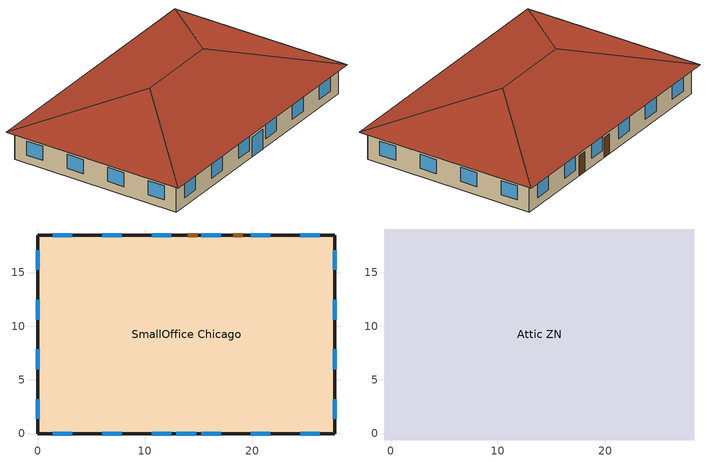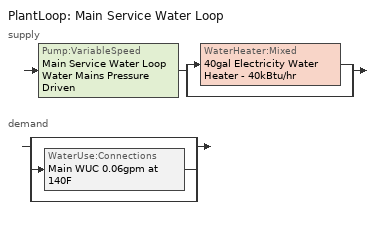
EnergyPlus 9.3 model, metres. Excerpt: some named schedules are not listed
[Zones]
SmallOffice Chicago
 floor ground (Typical Insulated Carpeted 8in Slab Floor): 22.69,13.46 22.69,5 5,5 5,13.46 z0; 22.69,5 27.69,0 0,0 5,5 z0; 27.69,18.46 27.69,0 22.69,5 22.69,13.46 z0; 27.69,18.46 22.69,13.46 5,13.46 0,18.46 z0; 0,18.46 5,13.46 5,5 0,0 z0
 wall outside (Typical Insulated Wood Framed Exterior Wall R-19.61): 0,0 27.69,0 27.69,18.46 0,18.46 0,0 z0:3.05
 window (U 0.44 SHGC 0.26 Dbl Ref-B-H Clr 6mm/13mm Air): 12.93,0 14.76,0 z0:2.13
 window (U 0.48 SHGC 0.40 Dbl Ref-D Clr 6mm/13mm): 1.39,0 3.22,0 / 6.01,0 7.84,0 / 10.62,0 12.45,0 / 15.24,0 17.07,0 / 19.85,0 21.68,0 / 24.47,0 26.3,0 / 27.69,1.39 27.69,3.22 / 27.69,6.01 27.69,7.84 / 27.69,10.62 27.69,12.45 / 27.69,15.24 27.69,17.07 / 26.3,18.46 24.47,18.46 / 21.68,18.46 19.85,18.46 / 17.07,18.46 15.24,18.46 / 12.45,18.46 10.62,18.46 / 7.84,18.46 6.01,18.46 / 3.22,18.46 1.39,18.46 / 0,17.07 0,15.24 / 0,12.45 0,10.62 / 0,7.84 0,6.01 / 0,3.22 0,1.39 z0.9:2.42
 door (Typical Insulated Metal Door R-2.0): 14.91,18.46 14,18.46 / 19.13,18.46 18.22,18.46 z0:2.13
Attic ZN
 floor outside (Typical Attic Soffit): 28.29,19.06 28.29,-0.6 27.69,0 27.69,18.46 z3.05; 28.29,19.06 27.69,18.46 0,18.46 -0.6,19.06 z3.05; 27.69,0 28.29,-0.6 -0.6,-0.6 0,0 z3.05; -0.6,19.06 0,18.46 0,0 -0.6,-0.6 z3.05
 floor to SmallOffice Chicago (Typical Wood Joist Attic Floor R-47.62 1): 22.69,13.46 22.69,5 5,5 5,13.46 z3.05; 27.69,18.46 27.69,0 22.69,5 22.69,13.46 z3.05; 27.69,18.46 22.69,13.46 5,13.46 0,18.46 z3.05; 22.69,5 27.69,0 0,0 5,5 z3.05; 0,18.46 5,13.46 5,5 0,0 z3.05
 roof outside (Typical Uninsulated Wood Joist Attic Roof): 18.46,9.23,6.33 28.29,-0.6,3.05 28.29,19.06,3.05; 18.46,9.23,6.33 28.29,19.06,3.05 -0.6,19.06,3.05 9.23,9.23,6.33; 9.23,9.23,6.33 -0.6,-0.6,3.05 28.29,-0.6,3.05 18.46,9.23,6.33; 9.23,9.23,6.33 -0.6,19.06,3.05 -0.6,-0.6,3.05
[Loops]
PlantLoop 'Main Service Water Loop'
 supply: Pump:VariableSpeed 'Main Service Water Loop Water Mains Pressure Driven' > split
  | WaterHeater:Mixed '40gal Electricity Water Heater - 40kBtu/hr'
  | bypass
 demand: split
  | bypass
  | WaterUse:Connections 'Main WUC 0.06gpm at 140F'
  | bypass
[Building]
-SmallOffice-ASHRAE 169-2006-5A created: 2020-08-06 13:01:24 -0700: North Axis {deg}=0; Terrain=City; Loads Convergence Tolerance Value {W}=0.04; Temperature Convergence Tolerance Value {deltaC}=0.2; Solar Distribution=FullInteriorAndExterior; Maximum Number of Warmup Days=25; Minimum Number of Warmup Days=6
[Site:Location]
USA IL-CHICAGO-OHARE: Latitude {deg}=41.77; Longitude {deg}=-87.75; Time Zone {hr}=-6; Elevation {m}=190
[Site:WaterMainsTemperature]
Calculation Method=Correlation; Annual Average Outdoor Air Temperature {C}=9.925; Maximum Difference In Monthly Average Outdoor Air Temperatures {deltaC}=28.7
[SizingPeriod:DesignDay]
CHICAGO Ann Clg .4% Condns WB=>MDB: Month=7; Day of Month=21; Day Type=SummerDesignDay; Maximum Dry-Bulb Temperature {C}=31.2; Daily Dry-Bulb Temperature Range {deltaC}=10.7; Humidity Condition Type=Wetbulb; Wetbulb or DewPoint at Maximum Dry-Bulb {C}=25.5; Barometric Pressure {Pa}=99063; Wind Speed {m/s}=5.3; Wind Direction {deg}=230; Rain Indicator=No; Snow Indicator=No; Daylight Saving Time Indicator=No; Solar Model Indicator=ASHRAEClearSky; Sky Clearness=1
[Material] Thermal Absorptance=0.9; Solar Absorptance=0.7
Name | Roughness | Thickness {m} | Conductivity {W/m-K} | Density {kg/m3} | Specific Heat {J/kg-K} | Visible Absorptance
25mm Stucco | Smooth | 0.0254 | 0.72 | 1856 | 840 | 0.7
5/8 in. Gypsum Board | MediumSmooth | 0.0159 | 0.16 | 800 | 1090 | 0.7
5/8 in. Plywood | Smooth | 0.0159 | 0.12 | 544 | 1210 | 0.7
8 in. Normalweight Concrete Floor | MediumRough | 0.2032 | 2.31 | 2322 | 832 | 0.7
Asphalt Shingles | VeryRough | 0.0032 | 0.04 | 1120 | 1260 | 0.7
F08 Metal surface | Smooth | 0.0008 | 45.28 | 7824 | 500 | 0.7
G01 13mm gypsum board | Smooth | 0.0127 | 0.16 | 800 | 1090 | 0.5
Std Wood 6inch | MediumSmooth | 0.15 | 0.12 | 540 | 1210 | 0.7
[Material:NoMass] Roughness=Smooth; Thermal Absorptance=0.9; Solar Absorptance=0.7
Name | Thermal Resistance {m2-K/W} | Visible Absorptance
Typical Carpet Pad | 0.21648 | 0.8
Typical Insulation R-1.15 | 0.202509 | 0.7
Typical Insulation R-17.43 | 3.06942 | 0.7
Typical Insulation R-45.98 1 | 8.09839 | 0.7
[WindowMaterial:Gas]
AIR 13MM: Gas Type=Air; Thickness {m}=0.0127
[WindowMaterial:Glazing] Optical Data Type=SpectralAverage; Thickness {m}=0.006; Infrared Transmittance at Normal Incidence=0; Front Side Infrared Hemispherical Emissivity=0.84; Conductivity {W/m-K}=0.9; Dirt Correction Factor for Solar and Visible Transmittance=1; Solar Diffusing=No
Name | Solar Transmittance at Normal Incidence | Front Side Solar Reflectance at Normal Incidence | Back Side Solar Reflectance at Normal Incidence | Visible Transmittance at Normal Incidence | Front Side Visible Reflectance at Normal Incidence | Back Side Visible Reflectance at Normal Incidence | Back Side Infrared Hemispherical Emissivity
CLEAR 6MM | 0.775 | 0.071 | 0.071 | 0.881 | 0.08 | 0.08 | 0.84
REF B CLEAR HI 6MM | 0.24 | 0.16 | 0.32 | 0.3 | 0.16 | 0.29 | 0.6
REF D CLEAR 6MM | 0.429 | 0.308 | 0.379 | 0.334 | 0.453 | 0.505 | 0.82
[Construction]
InteriorFurnishings: Std Wood 6inch
Typical Attic Soffit: 5/8 in. Plywood
Typical Insulated Carpeted 8in Slab Floor: 8 in. Normalweight Concrete Floor, Typical Carpet Pad
Typical Insulated Metal Door R-2.0: F08 Metal surface, Typical Insulation R-1.15
Typical Insulated Wood Framed Exterior Wall R-19.61: 25mm Stucco, 5/8 in. Gypsum Board, Typical Insulation R-17.43, 5/8 in. Gypsum Board
Typical Interior Wall: G01 13mm gypsum board, G01 13mm gypsum board
Typical Uninsulated Wood Joist Attic Roof: Asphalt Shingles, 5/8 in. Plywood
Typical Wood Joist Attic Floor R-47.62 1: 5/8 in. Gypsum Board, Typical Insulation R-45.98 1
U 0.44 SHGC 0.26 Dbl Ref-B-H Clr 6mm/13mm Air: REF B CLEAR HI 6MM, AIR 13MM, CLEAR 6MM
U 0.48 SHGC 0.40 Dbl Ref-D Clr 6mm/13mm: REF D CLEAR 6MM, AIR 13MM, CLEAR 6MM
[Zone]
Name | Part of Total Floor Area
Attic ZN | No
SmallOffice Chicago | Yes
[InternalMass]
Name | Construction | Zone or ZoneList | Surface Area {m2}
Attic Mass | InteriorFurnishings | Attic ZN | 1135.95
Merged Core_ZN_wall_east - Perimeter_ZN_2_wall_west; Merged Core_ZN_wall_west - Perimeter_ZN_4_wall_east | Typical Interior Wall | SmallOffice Chicago | 25.803
Merged Core_ZN_wall_north - Perimeter_ZN_3_wall_south; Merged Core_ZN_wall_south - Perimeter_ZN_1_wall_north | Typical Interior Wall | SmallOffice Chicago | 53.9545
Merged Perimeter_ZN_1_wall_east - Perimeter_ZN_2_wall_south; Merged Perimeter_ZN_1_wall_west - Perimeter_ZN_4_wall_south; Merged Perimeter_ZN_2_wall_north - Perimeter_ZN_3_wall_east; Merged Perimeter_ZN_3_wall_west - Perimeter_ZN_4_wall_north | Typical Interior Wall | SmallOffice Chicago | 21.5668
Core_ZN Mass | InteriorFurnishings | SmallOffice Chicago | 299.3148
Perimeter_ZN_1 Mass; Perimeter_ZN_3 Mass | InteriorFurnishings | SmallOffice Chicago | 226.9
Perimeter_ZN_2 Mass; Perimeter_ZN_4 Mass | InteriorFurnishings | SmallOffice Chicago | 134.6
[ZoneInfiltration:DesignFlowRate] Design Flow Rate Calculation Method=Flow/Zone; Temperature Term Coefficient=0; Velocity Squared Term Coefficient=0
Name | Zone or ZoneList | Schedule | Design Flow Rate {m3/s} | Constant Term Coefficient | Velocity Term Coefficient
attic Infiltration | Attic ZN | Always On | 0.2001 | 1 | 0
entry door Infiltration | SmallOffice Chicago | OfficeSmall INFIL_Door_Opening_SCH_2013 | 0.0764554 | 1 | 0
Perimeter_ZN_1 Infiltration; Perimeter_ZN_3 Infiltration | SmallOffice Chicago | OfficeSmall INFIL_QUARTER_ON_SCH | 0.048103 | 0 | 0.224
Perimeter_ZN_2 Infiltration; Perimeter_ZN_4 Infiltration | SmallOffice Chicago | OfficeSmall INFIL_QUARTER_ON_SCH | 0.0320687 | 0 | 0.224
[ZoneControl:Thermostat]
SmallOffice Chicago Thermostat: Zone or ZoneList=SmallOffice Chicago; Control Type Schedule=SmallOffice Chicago Thermostat Schedule; Control 1=SmallOffice ThermoStat
[ThermostatSetpoint:DualSetpoint]
SmallOffice ThermoStat: Heating Setpoint Temperature Schedule=OfficeSmall HTGSETP_SCH_NO_OPTIMUM; Cooling Setpoint Temperature Schedule=OfficeSmall CLGSETP_SCH_NO_OPTIMUM
[Sizing:Zone]
SmallOffice Chicago: Zone Cooling Design Supply Air Temperature Input Method=SupplyAirTemperature; Zone Cooling Design Supply Air Temperature {C}=14; Zone Cooling Design Supply Air Temperature Difference {deltaC}=11.11; Zone Heating Design Supply Air Temperature Input Method=SupplyAirTemperature; Zone Heating Design Supply Air Temperature {C}=40; Zone Heating Design Supply Air Temperature Difference {deltaC}=11.11; Zone Cooling Design Supply Air Humidity Ratio {kgWater/kgDryAir}=0.0085; Zone Heating Design Supply Air Humidity Ratio {kgWater/kgDryAir}=0.008; Design Specification Outdoor Air Object=Office WholeBuilding - Sm Office Ventilation; Cooling Design Air Flow Method=DesignDay; Cooling Design Air Flow Rate {m3/s}=0; Cooling Minimum Air Flow per Zone Floor Area {m3/s-m2}=0.000762; Cooling Minimum Air Flow {m3/s}=0; Cooling Minimum Air Flow Fraction=0; Heating Design Air Flow Method=DesignDay; Heating Design Air Flow Rate {m3/s}=0; Heating Maximum Air Flow per Zone Floor Area {m3/s-m2}=0.002032; Heating Maximum Air Flow {m3/s}=0.141576; Heating Maximum Air Flow Fraction=0.3; Account for Dedicated Outdoor Air System=No
[DesignSpecification:OutdoorAir]
Office WholeBuilding - Sm Office Ventilation: Outdoor Air Method=Sum; Outdoor Air Flow per Person {m3/s-person}=0; Outdoor Air Flow per Zone Floor Area {m3/s-m2}=0.0004318; Outdoor Air Flow per Zone {m3/s}=0; Outdoor Air Flow Air Changes per Hour {1/hr}=0
[ZoneVentilation:DesignFlowRate]
SmallOffice Chicago Ventilation per Floor Area: Zone or ZoneList=SmallOffice Chicago; Schedule=Always_On; Design Flow Rate Calculation Method=Flow/Area; Flow Rate per Zone Floor Area {m3/s-m2}=0.0004318
[PlantLoop]
Main Service Water Loop: Fluid Type=Water; Plant Equipment Operation Scheme=Main Service Water Loop Operation Schemes; Maximum Loop Temperature {C}=60; Minimum Loop Temperature {C}=10; Maximum Loop Flow Rate {m3/s}=Autosize; Minimum Loop Flow Rate {m3/s}=0; Plant Loop Volume {m3}=Autocalculate; Load Distribution Scheme=Optimal; Plant Loop Demand Calculation Scheme=SingleSetpoint
[Sizing:Plant]
Main Service Water Loop: Loop Type=Heating; Design Loop Exit Temperature {C}=60; Loop Design Temperature Difference {deltaC}=5; Sizing Option=NonCoincident; Zone Timesteps in Averaging Window=1; Coincident Sizing Factor Mode=None
[Pump:VariableSpeed]
Main Service Water Loop Water Mains Pressure Driven: Design Maximum Flow Rate {m3/s}=Autosize; Design Pump Head {Pa}=0.001; Design Power Consumption {W}=Autosize; Motor Efficiency=1; Fraction of Motor Inefficiencies to Fluid Stream=0; Coefficient 1 of the Part Load Performance Curve=0; Coefficient 2 of the Part Load Performance Curve=1; Coefficient 3 of the Part Load Performance Curve=0; Coefficient 4 of the Part Load Performance Curve=0; Design Minimum Flow Rate {m3/s}=0; Pump Control Type=Continuous; Skin Loss Radiative Fraction=0.5; Design Power Sizing Method=PowerPerFlowPerPressure; Design Electric Power per Unit Flow Rate {W/(m3/s)}=348701.1; Design Shaft Power per Unit Flow Rate per Unit Head {W/((m3/s)-Pa)}=1.28205; Design Minimum Flow Rate Fraction=0
[WaterHeater:Mixed]
40gal Electricity Water Heater - 40kBtu/hr: Tank Volume {m3}=0.151416; Setpoint Temperature Schedule=Service Water Loop Temp - 140F; Deadband Temperature Difference {deltaC}=2; Maximum Temperature Limit {C}=60; Heater Control Type=Cycle; Heater Maximum Capacity {W}=11722.8; Heater Ignition Minimum Flow Rate {m3/s}=0; Heater Ignition Delay {s}=0; Heater Fuel Type=Electricity; Heater Thermal Efficiency=1; Off Cycle Parasitic Fuel Consumption Rate {W}=571; Off Cycle Parasitic Fuel Type=Electricity; Off Cycle Parasitic Heat Fraction to Tank=0.8; On Cycle Parasitic Fuel Consumption Rate {W}=571; On Cycle Parasitic Fuel Type=Electricity; On Cycle Parasitic Heat Fraction to Tank=0; Ambient Temperature Indicator=Zone; Ambient Temperature Zone=SmallOffice Chicago; Off Cycle Loss Coefficient to Ambient Temperature {W/K}=1.053; Off Cycle Loss Fraction to Zone=1; On Cycle Loss Coefficient to Ambient Temperature {W/K}=1.053; On Cycle Loss Fraction to Zone=1; Use Side Effectiveness=1; Source Side Effectiveness=1; Use Side Design Flow Rate {m3/s}=Autosize; Source Side Design Flow Rate {m3/s}=Autosize; Indirect Water Heating Recovery Time {hr}=1.5; Source Side Flow Control Mode=IndirectHeatPrimarySetpoint
[SetpointManager:Scheduled]
Service hot water setpoint manager: Control Variable=Temperature; Schedule=Service Water Loop Temp - 140F
[WaterUse:Connections]
Main WUC 0.06gpm at 140F: Water Use Equipment Name 1=Main Service Water Use 0.06gpm at 140F
[WaterUse:Equipment]
Main Service Water Use 0.06gpm at 140F: Peak Flow Rate {m3/s}=4.03777e-06; Flow Rate Fraction Schedule=OfficeSmall BLDG_SWH_SCH; Target Temperature Schedule=Mixed Water At Faucet Temp - 140F; Sensible Fraction Schedule=Fraction Sensible - 0.2; Latent Fraction Schedule=Fraction Latent - 0.05
[PlantEquipmentOperationSchemes]
Main Service Water Loop Operation Schemes: Control Scheme Object Type 1=PlantEquipmentOperation:HeatingLoad; Control Scheme Name 1=Main Service Water Loop Heating Operation Scheme; Control Scheme Schedule Name 1=Always On Discrete
[PlantEquipmentOperation:HeatingLoad]
Main Service Water Loop Heating Operation Scheme: Load Range Lower Limit 1 {W}=0; Load Range Upper Limit 1 {W}=1000000000; Range Equipment List Name 1=Main Service Water Loop Heating Equipment List
[PlantEquipmentList]
Main Service Water Loop Heating Equipment List: WaterHeater:Mixed, 40gal Electricity Water Heater - 40kBtu/hr
[S  SizingPeriod:DesignDay]
CHICAGO Ann Htg 99.6% Condns DB: Month=1; Day of Month=21; Day Type=WinterDesignDay; Maximum Dry-Bulb Temperature {C}=-20.6; Daily Dry-Bulb Temperature Range {deltaC}=0; Humidity Condition Type=Wetbulb; Wetbulb or DewPoint at Maximum Dry-Bulb {C}=-20.6; Barometric Pressure {Pa}=99063; Wind Speed {m/s}=4.9; Wind Direction {deg}=270; Rain Indicator=No; Snow Indicator=No; Daylight Saving Time Indicator=No; Solar Model Indicator=ASHRAEClearSky; Sky Clearness=0
[Exterior:Lights] Control Option=AstronomicalClock
Name | Schedule | Design Level {W}
NonDimming Exterior Lights Def | OfficeSmall Exterior_lighting_schedule_a | 50.7
Occ Sensing Exterior Lights Def | OfficeSmall Exterior_lighting_schedule_b | 861.3
[Schedule:Compact]
SmallOffice Chicago Thermostat Schedule: Through: 12/31, For: AllDays, Until: 24:00, 4
[Schedule:Day:Interval]
Always On Default; OfficeSmall INFIL_QUARTER_ON_SCH Default: No, 24:00, 1
OfficeSmall Exterior_lighting_schedule_a Default; OfficeSmall Exterior_lighting_schedule_a Summer Design Day; OfficeSmall Exterior_lighting_schedule_a Winter Design Day: No, 06:00, 0, 24:00, 1
OfficeSmall Exterior_lighting_schedule_b Default; OfficeSmall Exterior_lighting_schedule_b Summer Design Day: No, 06:00, 0.7, 24:00, 1
OfficeSmall INFIL_Door_Opening_SCH_2013 Default; OfficeSmall INFIL_Door_Opening_SCH_2013 Summer Design Day; OfficeSmall INFIL_Door_Opening_SCH_2013 Winter Design Day: No, 24:00, 0
OfficeSmall INFIL_Door_Opening_SCH_2013 Wkdy Day: No, 06:00, 0, 07:00, 0.131, 08:00, 1, 12:00, 0.131, 13:00, 1, 17:00, 0.131, 18:00, 1, 19:00, 0.131, 24:00, 0
OfficeSmall INFIL_QUARTER_ON_SCH SmrDsn|Wkdy Day; OfficeSmall INFIL_QUARTER_ON_SCH Summer Design Day: No, 07:00, 1, 19:00, 0.25, 24:00, 1
OfficeSmall INFIL_QUARTER_ON_SCH Winter Design Day; OfficeSmall INFIL_QUARTER_ON_SCH WntrDsn|Sat Day: No, 07:00, 1, 18:00, 0.25, 24:00, 1
[Schedule:Week:Daily]
OfficeSmall HTGSETP_SCH_NO_OPTIMUM Week Rule - Jan1-Dec31: OfficeSmall HTGSETP_SCH_NO_OPTIMUM Default, OfficeSmall HTGSETP_SCH_NO_OPTIMUM Wkdy Day, OfficeSmall HTGSETP_SCH_NO_OPTIMUM Wkdy Day, OfficeSmall HTGSETP_SCH_NO_OPTIMUM Wkdy Day, OfficeSmall HTGSETP_SCH_NO_OPTIMUM Wkdy Day, OfficeSmall HTGSETP_SCH_NO_OPTIMUM Wkdy Day, OfficeSmall HTGSETP_SCH_NO_OPTIMUM Default, OfficeSmall HTGSETP_SCH_NO_OPTIMUM Default, OfficeSmall HTGSETP_SCH_NO_OPTIMUM Summer Design Day, OfficeSmall HTGSETP_SCH_NO_OPTIMUM Winter Design Day, OfficeSmall HTGSETP_SCH_NO_OPTIMUM Default, OfficeSmall HTGSETP_SCH_NO_OPTIMUM Default
OfficeSmall CLGSETP_SCH_NO_OPTIMUM Week Rule - Jan1-Dec31: OfficeSmall CLGSETP_SCH_NO_OPTIMUM Default, OfficeSmall CLGSETP_SCH_NO_OPTIMUM Wkdy Day, OfficeSmall CLGSETP_SCH_NO_OPTIMUM Wkdy Day, OfficeSmall CLGSETP_SCH_NO_OPTIMUM Wkdy Day, OfficeSmall CLGSETP_SCH_NO_OPTIMUM Wkdy Day, OfficeSmall CLGSETP_SCH_NO_OPTIMUM Wkdy Day, OfficeSmall CLGSETP_SCH_NO_OPTIMUM Default, OfficeSmall CLGSETP_SCH_NO_OPTIMUM Default, OfficeSmall CLGSETP_SCH_NO_OPTIMUM Summer Design Day, OfficeSmall CLGSETP_SCH_NO_OPTIMUM Winter Design Day, OfficeSmall CLGSETP_SCH_NO_OPTIMUM Default, OfficeSmall CLGSETP_SCH_NO_OPTIMUM Default
Always On Week Rule - Jan1-Dec31: Always On Default, Always On Default, Always On Default, Always On Default, Always On Default, Always On Default, Always On Default, Always On Default, Always On Default, Always On Default, Always On Default, Always On Default
Fraction Latent - 0.05 Week Rule - Jan1-Dec31: Fraction Latent - 0.05 Default, Fraction Latent - 0.05 Default, Fraction Latent - 0.05 Default, Fraction Latent - 0.05 Default, Fraction Latent - 0.05 Default, Fraction Latent - 0.05 Default, Fraction Latent - 0.05 Default, Fraction Latent - 0.05 Default, Fraction Latent - 0.05 Default, Fraction Latent - 0.05 Default, Fraction Latent - 0.05 Default, Fraction Latent - 0.05 Default
Fraction Sensible - 0.2 Week Rule - Jan1-Dec31: Fraction Sensible - 0.2 Default, Fraction Sensible - 0.2 Default, Fraction Sensible - 0.2 Default, Fraction Sensible - 0.2 Default, Fraction Sensible - 0.2 Default, Fraction Sensible - 0.2 Default, Fraction Sensible - 0.2 Default, Fraction Sensible - 0.2 Default, Fraction Sensible - 0.2 Default, Fraction Sensible - 0.2 Default, Fraction Sensible - 0.2 Default, Fraction Sensible - 0.2 Default
Mixed Water At Faucet Temp - 140F Week Rule - Jan1-Dec31: Mixed Water At Faucet Temp - 140F Default, Mixed Water At Faucet Temp - 140F Default, Mixed Water At Faucet Temp - 140F Default, Mixed Water At Faucet Temp - 140F Default, Mixed Water At Faucet Temp - 140F Default, Mixed Water At Faucet Temp - 140F Default, Mixed Water At Faucet Temp - 140F Default, Mixed Water At Faucet Temp - 140F Default, Mixed Water At Faucet Temp - 140F Default, Mixed Water At Faucet Temp - 140F Default, Mixed Water At Faucet Temp - 140F Default, Mixed Water At Faucet Temp - 140F Default
OfficeSmall BLDG_SWH_SCH Week Rule - Jan1-Dec31: OfficeSmall BLDG_SWH_SCH Default, OfficeSmall BLDG_SWH_SCH WntrDsn|SmrDsn|Wkdy Day, OfficeSmall BLDG_SWH_SCH WntrDsn|SmrDsn|Wkdy Day, OfficeSmall BLDG_SWH_SCH WntrDsn|SmrDsn|Wkdy Day, OfficeSmall BLDG_SWH_SCH WntrDsn|SmrDsn|Wkdy Day, OfficeSmall BLDG_SWH_SCH WntrDsn|SmrDsn|Wkdy Day, OfficeSmall BLDG_SWH_SCH Default, OfficeSmall BLDG_SWH_SCH Default, OfficeSmall BLDG_SWH_SCH Summer Design Day, OfficeSmall BLDG_SWH_SCH Winter Design Day, OfficeSmall BLDG_SWH_SCH Default, OfficeSmall BLDG_SWH_SCH Default
OfficeSmall Exterior_lighting_schedule_a Week Rule - Jan1-Dec31: OfficeSmall Exterior_lighting_schedule_a Default, OfficeSmall Exterior_lighting_schedule_a Default, OfficeSmall Exterior_lighting_schedule_a Default, OfficeSmall Exterior_lighting_schedule_a Default, OfficeSmall Exterior_lighting_schedule_a Default, OfficeSmall Exterior_lighting_schedule_a Default, OfficeSmall Exterior_lighting_schedule_a Default, OfficeSmall Exterior_lighting_schedule_a Default, OfficeSmall Exterior_lighting_schedule_a Summer Design Day, OfficeSmall Exterior_lighting_schedule_a Winter Design Day, OfficeSmall Exterior_lighting_schedule_a Default, OfficeSmall Exterior_lighting_schedule_a Default
OfficeSmall Exterior_lighting_schedule_b Week Rule - Jan1-Dec31: OfficeSmall Exterior_lighting_schedule_b Default, OfficeSmall Exterior_lighting_schedule_b Default, OfficeSmall Exterior_lighting_schedule_b Default, OfficeSmall Exterior_lighting_schedule_b Default, OfficeSmall Exterior_lighting_schedule_b Default, OfficeSmall Exterior_lighting_schedule_b Default, OfficeSmall Exterior_lighting_schedule_b Default, OfficeSmall Exterior_lighting_schedule_b Default, OfficeSmall Exterior_lighting_schedule_b Summer Design Day, OfficeSmall Exterior_lighting_schedule_b Winter Design Day, OfficeSmall Exterior_lighting_schedule_b Default, OfficeSmall Exterior_lighting_schedule_b Default
OfficeSmall INFIL_Door_Opening_SCH_2013 Week Rule - Jan1-Dec31: OfficeSmall INFIL_Door_Opening_SCH_2013 Default, OfficeSmall INFIL_Door_Opening_SCH_2013 Wkdy Day, OfficeSmall INFIL_Door_Opening_SCH_2013 Wkdy Day, OfficeSmall INFIL_Door_Opening_SCH_2013 Wkdy Day, OfficeSmall INFIL_Door_Opening_SCH_2013 Wkdy Day, OfficeSmall INFIL_Door_Opening_SCH_2013 Wkdy Day, OfficeSmall INFIL_Door_Opening_SCH_2013 Default, OfficeSmall INFIL_Door_Opening_SCH_2013 Default, OfficeSmall INFIL_Door_Opening_SCH_2013 Summer Design Day, OfficeSmall INFIL_Door_Opening_SCH_2013 Winter Design Day, OfficeSmall INFIL_Door_Opening_SCH_2013 Default, OfficeSmall INFIL_Door_Opening_SCH_2013 Default
OfficeSmall INFIL_QUARTER_ON_SCH Week Rule - Jan1-Dec31: OfficeSmall INFIL_QUARTER_ON_SCH Default, OfficeSmall INFIL_QUARTER_ON_SCH SmrDsn|Wkdy Day, OfficeSmall INFIL_QUARTER_ON_SCH SmrDsn|Wkdy Day, OfficeSmall INFIL_QUARTER_ON_SCH SmrDsn|Wkdy Day, OfficeSmall INFIL_QUARTER_ON_SCH SmrDsn|Wkdy Day, OfficeSmall INFIL_QUARTER_ON_SCH SmrDsn|Wkdy Day, OfficeSmall INFIL_QUARTER_ON_SCH WntrDsn|Sat Day, OfficeSmall INFIL_QUARTER_ON_SCH Default, OfficeSmall INFIL_QUARTER_ON_SCH Summer Design Day, OfficeSmall INFIL_QUARTER_ON_SCH Winter Design Day, OfficeSmall INFIL_QUARTER_ON_SCH Default, OfficeSmall INFIL_QUARTER_ON_SCH Default
Service Water Loop Temp - 140F Week Rule - Jan1-Dec31: Service Water Loop Temp - 140F Default, Service Water Loop Temp - 140F Default, Service Water Loop Temp - 140F Default, Service Water Loop Temp - 140F Default, Service Water Loop Temp - 140F Default, Service Water Loop Temp - 140F Default, Service Water Loop Temp - 140F Default, Service Water Loop Temp - 140F Default, Service Water Loop Temp - 140F Default, Service Water Loop Temp - 140F Default, Service Water Loop Temp - 140F Default, Service Water Loop Temp - 140F Default
[Schedule:Year]
OfficeSmall HTGSETP_SCH_NO_OPTIMUM: OfficeSmall HTGSETP_SCH_NO_OPTIMUM Week Rule - Jan1-Dec31, 1, 1, 12, 31
OfficeSmall CLGSETP_SCH_NO_OPTIMUM: OfficeSmall CLGSETP_SCH_NO_OPTIMUM Week Rule - Jan1-Dec31, 1, 1, 12, 31
Always On: Always On Week Rule - Jan1-Dec31, 1, 1, 12, 31
Fraction Latent - 0.05: Fraction Latent - 0.05 Week Rule - Jan1-Dec31, 1, 1, 12, 31
Fraction Sensible - 0.2: Fraction Sensible - 0.2 Week Rule - Jan1-Dec31, 1, 1, 12, 31
Mixed Water At Faucet Temp - 140F: Mixed Water At Faucet Temp - 140F Week Rule - Jan1-Dec31, 1, 1, 12, 31
OfficeSmall BLDG_SWH_SCH: OfficeSmall BLDG_SWH_SCH Week Rule - Jan1-Dec31, 1, 1, 12, 31
OfficeSmall Exterior_lighting_schedule_a: OfficeSmall Exterior_lighting_schedule_a Week Rule - Jan1-Dec31, 1, 1, 12, 31
OfficeSmall Exterior_lighting_schedule_b: OfficeSmall Exterior_lighting_schedule_b Week Rule - Jan1-Dec31, 1, 1, 12, 31
OfficeSmall INFIL_Door_Opening_SCH_2013: OfficeSmall INFIL_Door_Opening_SCH_2013 Week Rule - Jan1-Dec31, 1, 1, 12, 31
OfficeSmall INFIL_QUARTER_ON_SCH: OfficeSmall INFIL_QUARTER_ON_SCH Week Rule - Jan1-Dec31, 1, 1, 12, 31
Service Water Loop Temp - 140F: Service Water Loop Temp - 140F Week Rule - Jan1-Dec31, 1, 1, 12, 31
[Schedule:Constant] Hourly Value=1
Always_On; Always On Discrete
